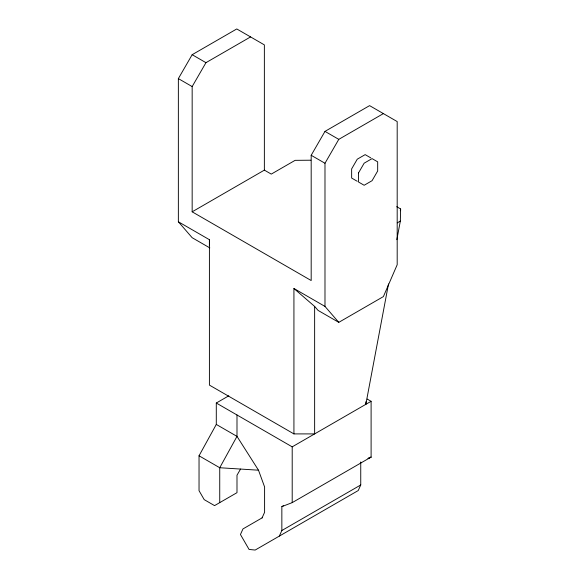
<?xml version="1.0" encoding="UTF-8"?>
<svg xmlns="http://www.w3.org/2000/svg" width="579" height="579" viewBox="0 0 579 579"><rect width="100%" height="100%" fill="white"/><g stroke="black" fill="none" stroke-linecap="round" stroke-linejoin="round"><path stroke-width="0.87" d="M310.865 160.209L295.116 160.34L271.269 174.105L264.364 170.125L264.364 44.887L236.768 28.95L192.163 54.701L178.361 78.606L178.361 221.771L209.41 239.699L209.41 385.1L293.929 433.903L314.636 433.903L314.636 306.421L293.929 288.494L293.929 433.903M314.636 306.421L318.081 310.409L338.78 322.358L383.392 296.6L397.187 264.733L397.187 121.568L369.59 105.631L324.985 131.39L311.184 155.288L311.184 280.533L192.163 211.813L192.163 86.575L205.958 62.67L250.569 36.918M338.78 322.358L324.985 306.421L324.985 163.256L338.78 139.358L383.392 113.6M365.899 401.739L365.834 404.337L388.502 283.942M396.839 239.677L400.335 221.091L400.639 208.961L396.724 206.703M400.306 210.734L400.639 208.961M262.07 517.894L264.596 512.306L264.596 486.946L258.495 470.199L236.992 436.378L216.293 424.429L216.293 403.027L228.792 395.812M279.324 536.103L281.85 530.516L281.85 506.618L283.406 505.713M360.746 461.948L360.746 484.963L358.22 490.551L255.173 550.05L249.071 549.442L240.444 534.504L242.97 528.924L262.497 517.648M240.546 469.07L236.992 475.229L236.992 492.671L214.563 505.619L204.213 499.641L199.038 490.681L199.038 455.789L216.293 424.429M192.163 211.813L264.364 170.125M397.259 222.864L400.335 221.091M216.293 403.027L292.2 446.85L371.103 401.298L371.103 457.33L367.918 458.474M281.85 506.618L292.2 502.63L371.103 457.077L368.714 457.996M281.85 530.516L360.746 484.963M258.495 470.199L219.738 467.738L199.038 455.789M192.163 54.701L205.958 62.67M324.985 131.39L338.78 139.358M370.77 157.864L365.168 154.629L357.25 159.203L351.648 168.902L351.648 178.05L357.25 181.285M178.361 78.606L192.163 86.575M311.184 155.288L324.985 163.256M293.929 288.494L324.985 306.421M209.793 247.884L192.163 237.708L178.361 221.771M367.187 399.04L371.103 401.298M292.2 446.85L292.2 502.63M236.992 414.977L236.992 436.378L219.738 467.738L219.738 502.63M209.41 239.699L209.41 245.67M358.546 172.889L358.546 182.038L364.148 185.266L372.073 180.691L377.674 170.993L377.674 161.845L372.073 158.61L364.148 163.184L358.546 172.889"/></g></svg>
